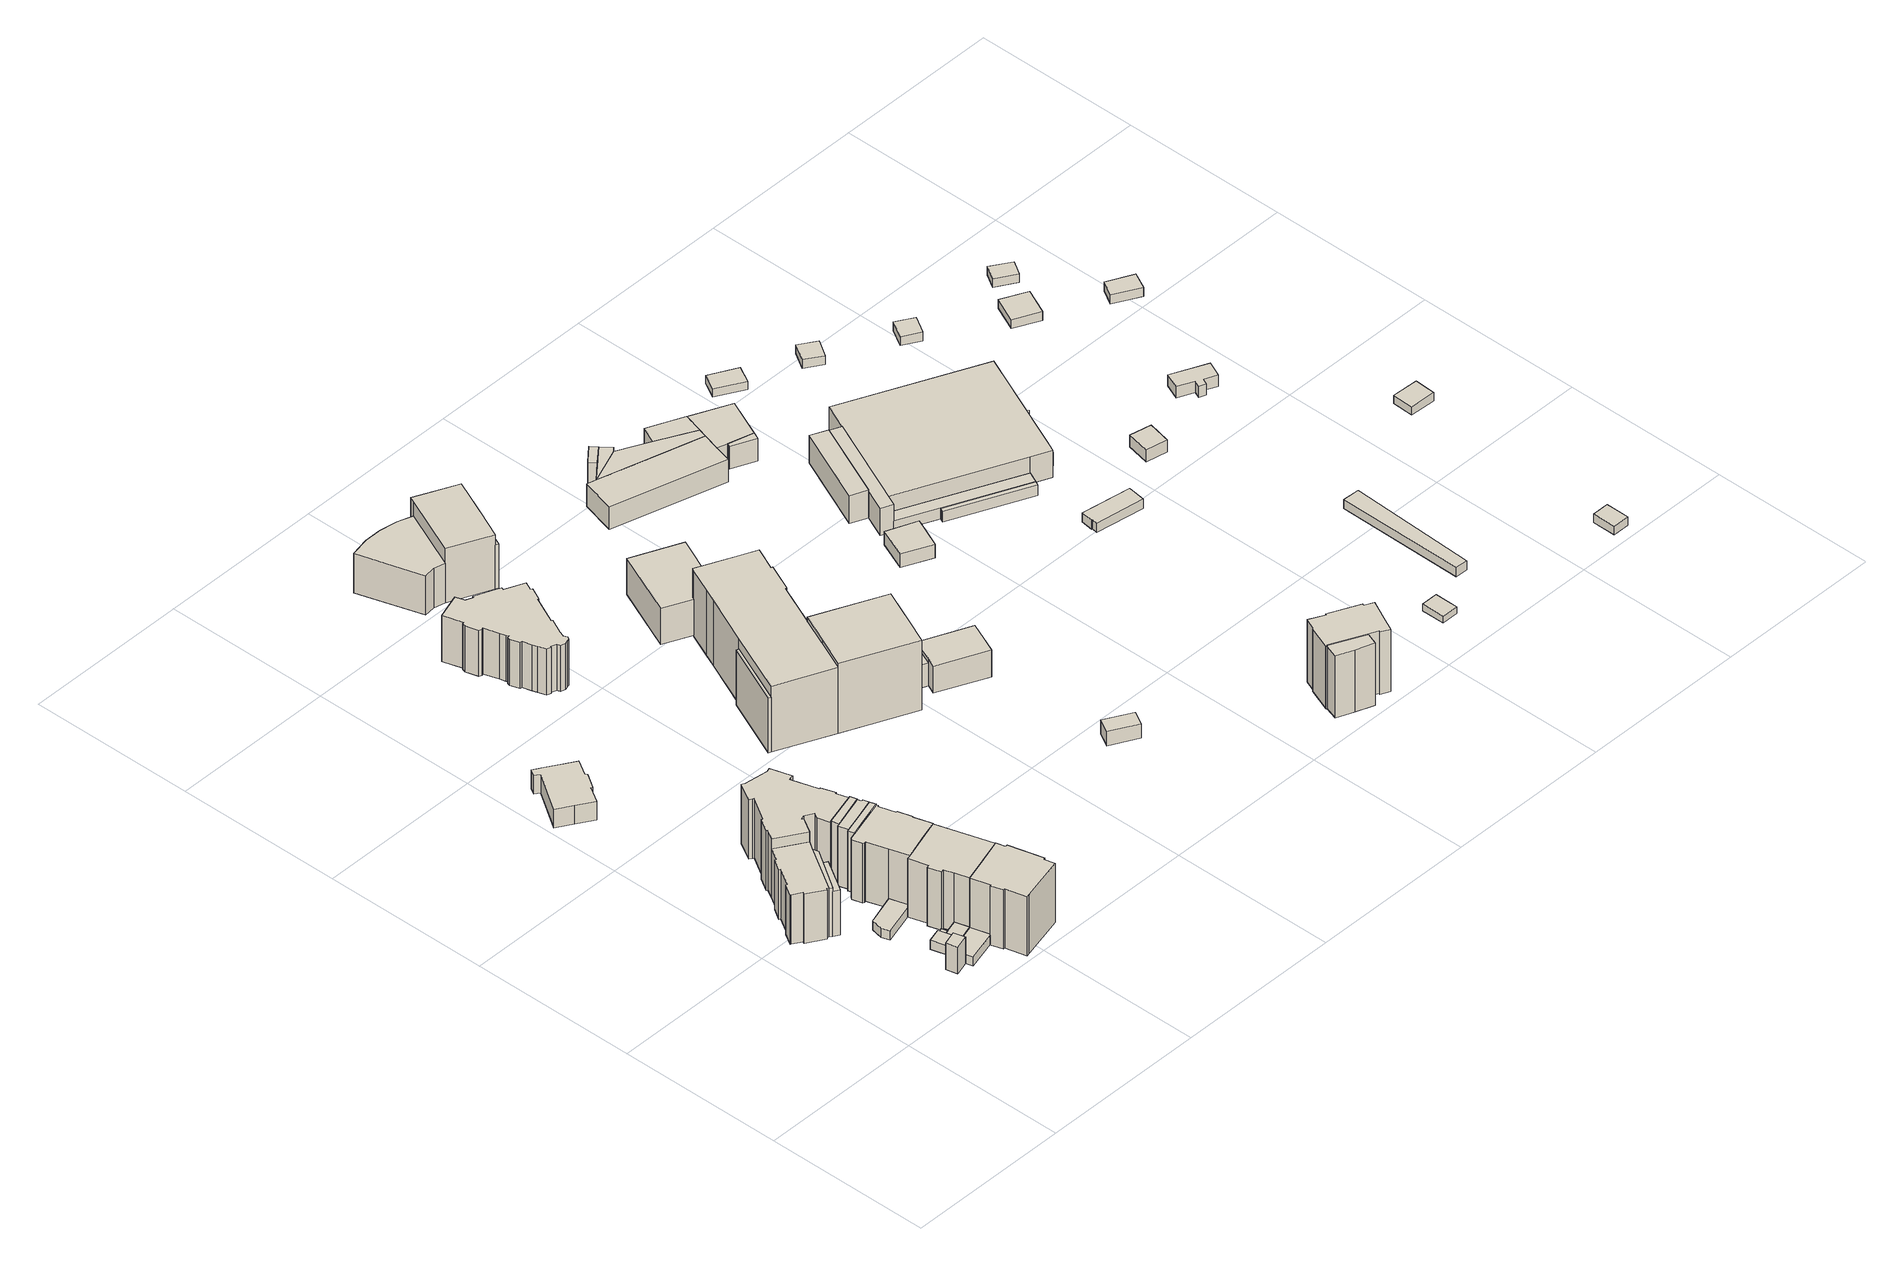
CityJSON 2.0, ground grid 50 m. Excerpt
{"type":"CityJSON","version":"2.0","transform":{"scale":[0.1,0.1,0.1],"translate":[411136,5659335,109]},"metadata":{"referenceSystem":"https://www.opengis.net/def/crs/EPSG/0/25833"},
"CityObjects":{
"building1":{"type":"Building","attributes":{"Gemeindeschluessel":14612000,"Geometrietyp2DReferenz":"3000","function":"31001_9998","roofType":"9999"},"children":["building1-1","building1-2","building1-3"]},
"building1-1":{"type":"BuildingPart","attributes":{"Dachtyp_tdc":"tdcHipAndGableRoof","Dachneigung":43.35,"QualitaetDacherkennung":42,"Geometrietyp2DReferenz":"3000","measuredHeight":18.67,"roofType":"5000"},"parents":["building1"],"geometry":[{"type":"Solid","lod":"1","boundaries":[[[[0,1,2,3,4,5,6,7,8,9,10,11,12,13,14,15,16]],[[17,18,19,20,21,22,23,24,25,26,27,28,29,30,31,32,33]],[[16,18,17,0]],[[15,19,18,16]],[[14,20,19,15]],[[13,21,20,14]],[[12,22,21,13]],[[11,23,22,12]],[[10,24,23,11]],[[9,25,24,10]],[[8,26,25,9]],[[7,27,26,8]],[[6,28,27,7]],[[5,29,28,6]],[[4,30,29,5]],[[3,31,30,4]],[[2,32,31,3]],[[1,33,32,2]],[[0,17,33,1]]]]}]},
"building1-2":{"type":"BuildingPart","attributes":{"Dachtyp_tdc":"tdcPolyFlatRoof","Dachneigung":47.5,"QualitaetDacherkennung":33,"Geometrietyp2DReferenz":"3000","measuredHeight":15.87,"roofType":"2100"},"parents":["building1"],"geometry":[{"type":"Solid","lod":"1","boundaries":[[[[34,35,36,37]],[[38,39,40,41]],[[37,39,38,34]],[[36,40,39,37]],[[35,41,40,36]],[[34,38,41,35]]]]}]},
"building1-3":{"type":"BuildingPart","attributes":{"Dachtyp_tdc":"tdcPolyFlatRoof","Dachneigung":43.51,"QualitaetDacherkennung":34,"Geometrietyp2DReferenz":"3000","measuredHeight":16.66,"roofType":"2100"},"parents":["building1"],"geometry":[{"type":"Solid","lod":"1","boundaries":[[[[42,43,44,45,46]],[[47,38,41,26,25]],[[46,38,47,42]],[[45,41,38,46]],[[44,26,41,45]],[[43,25,26,44]],[[42,47,25,43]]]]}]},
"building2":{"type":"Building","attributes":{"Dachtyp_tdc":"tdcFreeFormRoof","Gemeindeschluessel":14612000,"Dachneigung":67.35,"QualitaetDacherkennung":6,"Geometrietyp2DReferenz":"3000","measuredHeight":10.75,"function":"31001_9998","roofType":"5000"},"geometry":[{"type":"Solid","lod":"1","boundaries":[[[[48,49,50,51]],[[52,53,54,55]],[[51,53,52,48]],[[50,54,53,51]],[[49,55,54,50]],[[48,52,55,49]]]]}]},
"building3":{"type":"Building","attributes":{"Dachtyp_tdc":"tdcPolyFlatRoof","Gemeindeschluessel":14612000,"Dachneigung":0,"QualitaetDacherkennung":60,"Geometrietyp2DReferenz":"3000","measuredHeight":3,"function":"31001_9998","roofType":"1000"},"geometry":[{"type":"Solid","lod":"1","boundaries":[[[[56,57,58,59,60,61]],[[62,63,64,65,66,67]],[[61,63,62,56]],[[60,64,63,61]],[[59,65,64,60]],[[58,66,65,59]],[[57,67,66,58]],[[56,62,67,57]]]]}]},
"building4":{"type":"Building","attributes":{"Dachtyp_tdc":"tdcPolyFlatRoof","Gemeindeschluessel":14612000,"Dachneigung":0,"QualitaetDacherkennung":75,"Geometrietyp2DReferenz":"3000","measuredHeight":3,"function":"31001_9998","roofType":"1000"},"geometry":[{"type":"Solid","lod":"1","boundaries":[[[[68,69,70,71,57,56,72,73]],[[74,54,53,62,67,75,76,77]],[[73,54,74,68]],[[72,53,54,73]],[[56,62,53,72]],[[57,67,62,56]],[[71,75,67,57]],[[70,76,75,71]],[[69,77,76,70]],[[68,74,77,69]]]]}]},
"building5":{"type":"Building","attributes":{"Dachtyp_tdc":"tdcPolyFlatRoof","Gemeindeschluessel":14612000,"Dachneigung":6.53,"QualitaetDacherkennung":76,"Geometrietyp2DReferenz":"3000","measuredHeight":3,"function":"31001_9998","roofType":"2100"},"geometry":[{"type":"Solid","lod":"1","boundaries":[[[[58,78,79,59]],[[80,81,82,83]],[[59,81,80,58]],[[79,82,81,59]],[[78,83,82,79]],[[58,80,83,78]]]]}]},
"building6":{"type":"Building","attributes":{"Dachtyp_tdc":"tdcPolyFlatRoof","Gemeindeschluessel":14612000,"Dachneigung":0,"QualitaetDacherkennung":53,"Geometrietyp2DReferenz":"3000","measuredHeight":3,"function":"31001_9998","roofType":"1000"},"geometry":[{"type":"Solid","lod":"1","boundaries":[[[[84,85,86,87,88,89]],[[90,91,92,93,94,95]],[[89,91,90,84]],[[88,92,91,89]],[[87,93,92,88]],[[86,94,93,87]],[[85,95,94,86]],[[84,90,95,85]]]]}]},
"building7":{"type":"Building","attributes":{"Dachtyp_tdc":"tdcPolyFlatRoof","Gemeindeschluessel":14612000,"Dachneigung":0,"QualitaetDacherkennung":76,"Geometrietyp2DReferenz":"3000","measuredHeight":3,"function":"31001_9998","roofType":"1000"},"geometry":[{"type":"Solid","lod":"1","boundaries":[[[[96,97,98,99,100]],[[80,83,101,102,103]],[[100,83,80,96]],[[99,101,83,100]],[[98,102,101,99]],[[97,103,102,98]],[[96,80,103,97]]]]}]},
"building8":{"type":"Building","attributes":{"Gemeindeschluessel":14612000,"Geometrietyp2DReferenz":"3000","function":"31001_9998","roofType":"9999"},"children":["building8-1","building8-2"]},
"building8-1":{"type":"BuildingPart","attributes":{"Dachtyp_tdc":"tdcPolyFlatRoof","Dachneigung":0,"QualitaetDacherkennung":60,"Geometrietyp2DReferenz":"3000","measuredHeight":2.66,"roofType":"1000"},"parents":["building8"],"geometry":[{"type":"Solid","lod":"1","boundaries":[[[[104,105,106,107]],[[108,109,110,111]],[[107,109,108,104]],[[106,110,109,107]],[[105,111,110,106]],[[104,108,111,105]]]]}]},
"building8-2":{"type":"BuildingPart","attributes":{"Dachtyp_tdc":"tdcGableRoof","Dachneigung":34.4,"QualitaetDacherkennung":55,"Geometrietyp2DReferenz":"3000","measuredHeight":8.77,"roofType":"3100"},"parents":["building8"],"geometry":[{"type":"Solid","lod":"1","boundaries":[[[[112,113,114,115,116,117,118,119,120,121,122,123,124,125,126]],[[127,128,129,130,131,132,133,134,135,136,137,108,138,111,139]],[[126,128,127,112]],[[125,129,128,126]],[[124,130,129,125]],[[123,131,130,124]],[[122,132,131,123]],[[121,133,132,122]],[[120,134,133,121]],[[119,135,134,120]],[[118,136,135,119]],[[117,137,136,118]],[[116,108,137,117]],[[115,138,108,116]],[[114,111,138,115]],[[113,139,111,114]],[[112,127,139,113]]]]}]},
"building9":{"type":"Building","attributes":{"Dachtyp_tdc":"tdcFreeFormRoof","Gemeindeschluessel":14612000,"Dachneigung":10.57,"QualitaetDacherkennung":13,"Geometrietyp2DReferenz":"3000","measuredHeight":21.38,"function":"31001_9998","roofType":"5000"},"geometry":[{"type":"Solid","lod":"1","boundaries":[[[[140,141,142,143,144,145,146,147,148,149,150,151,152,153,154,155,156,157,158,159,160,161,162,163,164,165,166]],[[167,168,169,170,171,172,173,174,175,176,177,178,179,180,181,182,183,184,185,186,187,188,189,190,191,192,193]],[[166,168,167,140]],[[165,169,168,166]],[[164,170,169,165]],[[163,171,170,164]],[[162,172,171,163]],[[161,173,172,162]],[[160,174,173,161]],[[159,175,174,160]],[[158,176,175,159]],[[157,177,176,158]],[[156,178,177,157]],[[155,179,178,156]],[[154,180,179,155]],[[153,181,180,154]],[[152,182,181,153]],[[151,183,182,152]],[[150,184,183,151]],[[149,185,184,150]],[[148,186,185,149]],[[147,187,186,148]],[[146,188,187,147]],[[145,189,188,146]],[[144,190,189,145]],[[143,191,190,144]],[[142,192,191,143]],[[141,193,192,142]],[[140,167,193,141]]]]}]},
"building10":{"type":"Building","attributes":{"Dachtyp_tdc":"tdcFreeFormRoof","Gemeindeschluessel":14612000,"Dachneigung":26.97,"QualitaetDacherkennung":44,"Geometrietyp2DReferenz":"3000","measuredHeight":21.44,"function":"31001_9998","roofType":"5000"},"geometry":[{"type":"Solid","lod":"1","boundaries":[[[[194,195,196,197,198,199,200,201,202,203,204,205,206]],[[207,208,209,210,211,212,213,214,215,216,217,218,219]],[[206,208,207,194]],[[205,209,208,206]],[[204,210,209,205]],[[203,211,210,204]],[[202,212,211,203]],[[201,213,212,202]],[[200,214,213,201]],[[199,215,214,200]],[[198,216,215,199]],[[197,217,216,198]],[[196,218,217,197]],[[195,219,218,196]],[[194,207,219,195]]]]}]},
"building11":{"type":"Building","attributes":{"Dachtyp_tdc":"tdcGableRoof","Gemeindeschluessel":14612000,"Dachneigung":27.24,"QualitaetDacherkennung":72,"Geometrietyp2DReferenz":"3000","measuredHeight":21.42,"function":"31001_9998","roofType":"3100"},"geometry":[{"type":"Solid","lod":"1","boundaries":[[[[220,221,222,223,224,225,226,227,228,229,230,231]],[[232,233,234,235,95,94,236,237,238,239,75,240]],[[231,233,232,220]],[[230,234,233,231]],[[229,235,234,230]],[[228,95,235,229]],[[227,94,95,228]],[[226,236,94,227]],[[225,237,236,226]],[[224,238,237,225]],[[223,239,238,224]],[[222,75,239,223]],[[221,240,75,222]],[[220,232,240,221]]]]}]},
"building12":{"type":"Building","attributes":{"Gemeindeschluessel":14612000,"Geometrietyp2DReferenz":"3000","function":"31001_9998","roofType":"9999"},"children":["building12-1","building12-2","building12-3","building12-4"]},
"building12-1":{"type":"BuildingPart","attributes":{"Dachtyp_tdc":"tdcGableRoof","Dachneigung":32.11,"QualitaetDacherkennung":60,"Geometrietyp2DReferenz":"3000","measuredHeight":21.89,"roofType":"3100"},"parents":["building12"],"geometry":[{"type":"Solid","lod":"1","boundaries":[[[[241,242,243,244,245,246,247]],[[248,249,250,251,252,253,254]],[[247,249,248,241]],[[246,250,249,247]],[[245,251,250,246]],[[244,252,251,245]],[[243,253,252,244]],[[242,254,253,243]],[[241,248,254,242]]]]}]},
"building12-2":{"type":"BuildingPart","attributes":{"Dachtyp_tdc":"tdcGableRoof","Dachneigung":32.15,"QualitaetDacherkennung":52,"Geometrietyp2DReferenz":"3000","measuredHeight":21.89,"roofType":"3100"},"parents":["building12"],"geometry":[{"type":"Solid","lod":"1","boundaries":[[[[255,256,257,258,259,260,245,244,243]],[[261,253,252,251,262,263,264,265,266]],[[243,253,261,255]],[[244,252,253,243]],[[245,251,252,244]],[[260,262,251,245]],[[259,263,262,260]],[[258,264,263,259]],[[257,265,264,258]],[[256,266,265,257]],[[255,261,266,256]]]]}]},
"building12-3":{"type":"BuildingPart","attributes":{"Dachtyp_tdc":"tdcGableRoof","Dachneigung":31.65,"QualitaetDacherkennung":44,"Geometrietyp2DReferenz":"3000","measuredHeight":21.88,"roofType":"3100"},"parents":["building12"],"geometry":[{"type":"Solid","lod":"1","boundaries":[[[[267,268,269,270]],[[193,192,265,263]],[[270,192,193,267]],[[269,265,192,270]],[[268,263,265,269]],[[267,193,263,268]]]]}]},
"building12-4":{"type":"BuildingPart","attributes":{"Dachtyp_tdc":"tdcGableRoof","Dachneigung":31.91,"QualitaetDacherkennung":67,"Geometrietyp2DReferenz":"3000","measuredHeight":21.88,"roofType":"3100"},"parents":["building12"],"geometry":[{"type":"Solid","lod":"1","boundaries":[[[[271,272,273,274,275,276,277,278,279,280,281,282,283,284,285,286,287,288]],[[289,290,291,292,293,294,295,296,297,298,299,300,301,302,249,303,254,304]],[[288,290,289,271]],[[287,291,290,288]],[[286,292,291,287]],[[285,293,292,286]],[[284,294,293,285]],[[283,295,294,284]],[[282,296,295,283]],[[281,297,296,282]],[[280,298,297,281]],[[279,299,298,280]],[[278,300,299,279]],[[277,301,300,278]],[[276,302,301,277]],[[275,249,302,276]],[[274,303,249,275]],[[273,254,303,274]],[[272,304,254,273]],[[271,289,304,272]]]]}]},
"building13":{"type":"Building","attributes":{"Dachtyp_tdc":"tdcFreeFormRoof","Gemeindeschluessel":14612000,"Dachneigung":1.29,"QualitaetDacherkennung":44,"Geometrietyp2DReferenz":"3000","measuredHeight":18.16,"function":"31001_9998","roofType":"5000"},"geometry":[{"type":"Solid","lod":"1","boundaries":[[[[305,306,307,308,309,310,311,312,313,314,315,316,317,318,319,320,321,322,323,324,325,326,327,328,329,330,331,332,333,334,335,336,337,338,339,340,341,342,343,344,345]],[[346,347,348,349,350,351,352,353,354,355,356,357,358,359,360,361,362,363,364,365,366,367,368,369,370,371,372,373,374,375,376,377,378,379,380,381,382,383,384,385,386]],[[345,347,346,305]],[[344,348,347,345]],[[343,349,348,344]],[[342,350,349,343]],[[341,351,350,342]],[[340,352,351,341]],[[339,353,352,340]],[[338,354,353,339]],[[337,355,354,338]],[[336,356,355,337]],[[335,357,356,336]],[[334,358,357,335]],[[333,359,358,334]],[[332,360,359,333]],[[331,361,360,332]],[[330,362,361,331]],[[329,363,362,330]],[[328,364,363,329]],[[327,365,364,328]],[[326,366,365,327]],[[325,367,366,326]],[[324,368,367,325]],[[323,369,368,324]],[[322,370,369,323]],[[321,371,370,322]],[[320,372,371,321]],[[319,373,372,320]],[[318,374,373,319]],[[317,375,374,318]],[[316,376,375,317]],[[315,377,376,316]],[[314,378,377,315]],[[313,379,378,314]],[[312,380,379,313]],[[311,381,380,312]],[[310,382,381,311]],[[309,383,382,310]],[[308,384,383,309]],[[307,385,384,308]],[[306,386,385,307]],[[305,346,386,306]]]]}]},
"building14":{"type":"Building","attributes":{"Gemeindeschluessel":14612000,"Geometrietyp2DReferenz":"3000","function":"31001_9998","roofType":"9999"},"children":["building14-1","building14-2","building14-3","building14-4","building14-5"]},
"building14-1":{"type":"BuildingPart","attributes":{"Dachtyp_tdc":"tdcPolyFlatRoof","Dachneigung":4.57,"QualitaetDacherkennung":49,"Geometrietyp2DReferenz":"3000","measuredHeight":4.59,"roofType":"2100"},"parents":["building14"],"geometry":[{"type":"Solid","lod":"1","boundaries":[[[[387,388,389,390]],[[391,392,393,394]],[[390,392,391,387]],[[389,393,392,390]],[[388,394,393,389]],[[387,391,394,388]]]]}]},
"building14-2":{"type":"BuildingPart","attributes":{"Dachtyp_tdc":"tdcFreeFormRoof","Dachneigung":75.08,"QualitaetDacherkennung":10,"Geometrietyp2DReferenz":"3000","measuredHeight":14.79,"roofType":"5000"},"parents":["building14"],"geometry":[{"type":"Solid","lod":"1","boundaries":[[[[395,396,397,398]],[[399,400,401,402]],[[398,400,399,395]],[[397,401,400,398]],[[396,402,401,397]],[[395,399,402,396]]]]}]},
"building14-3":{"type":"BuildingPart","attributes":{"Dachtyp_tdc":"tdcFreeFormRoof","Dachneigung":13.52,"QualitaetDacherkennung":8,"Geometrietyp2DReferenz":"3000","measuredHeight":13.81,"roofType":"5000"},"parents":["building14"],"geometry":[{"type":"Solid","lod":"1","boundaries":[[[[403,404,405,406,407,408,409,410]],[[411,412,413,414,415,416,417,418]],[[410,412,411,403]],[[409,413,412,410]],[[408,414,413,409]],[[407,415,414,408]],[[406,416,415,407]],[[405,417,416,406]],[[404,418,417,405]],[[403,411,418,404]]]]}]},
"building14-4":{"type":"BuildingPart","attributes":{"Dachtyp_tdc":"tdcFreeFormRoof","Dachneigung":53.21,"QualitaetDacherkennung":8,"Geometrietyp2DReferenz":"3000","measuredHeight":14.84,"roofType":"5000"},"parents":["building14"],"geometry":[{"type":"Solid","lod":"1","boundaries":[[[[419,420,421,422]],[[423,424,425,426]],[[422,424,423,419]],[[421,425,424,422]],[[420,426,425,421]],[[419,423,426,420]]]]}]},
"building14-5":{"type":"BuildingPart","attributes":{"Dachtyp_tdc":"tdcGableRoof","Dachneigung":26.55,"QualitaetDacherkennung":39,"Geometrietyp2DReferenz":"3000","measuredHeight":19.61,"roofType":"3100"},"parents":["building14"],"geometry":[{"type":"Solid","lod":"1","boundaries":[[[[427,428,429,430,431,432,433,434]],[[418,392,391,399,402,423,426,411]],[[433,392,418,434]],[[432,391,392,433]],[[431,399,391,432]],[[430,402,399,431]],[[429,423,402,430]],[[428,426,423,429]],[[427,411,426,428]],[[434,418,411,427]]]]}]},
"building15":{"type":"Building","attributes":{"name":"Pestalozzi-Gymnasium Dresden","Gemeindeschluessel":14612000,"Geometrietyp2DReferenz":"3000","function":"31001_3021","roofType":"9999"},"children":["building15-1","building15-2","building15-3","building15-4","building15-5"]},
"building15-1":{"type":"BuildingPart","attributes":{"Dachtyp_tdc":"tdcHipAndGableRoof","Dachneigung":46.59,"QualitaetDacherkennung":69,"Geometrietyp2DReferenz":"3000","measuredHeight":28.2,"roofType":"5000"},"parents":["building15"],"geometry":[{"type":"Solid","lod":"1","boundaries":[[[[435,436,437,438,439,440,441]],[[442,443,444,445,446,447,448]],[[441,443,442,435]],[[440,444,443,441]],[[439,445,444,440]],[[438,446,445,439]],[[437,447,446,438]],[[436,448,447,437]],[[435,442,448,436]]]]}]},
"building15-2":{"type":"BuildingPart","attributes":{"Dachtyp_tdc":"tdcHipRoof","Dachneigung":38.95,"QualitaetDacherkennung":81,"Geometrietyp2DReferenz":"3000","measuredHeight":10.91,"roofType":"3200"},"parents":["building15"],"geometry":[{"type":"Solid","lod":"1","boundaries":[[[[449,450,451,452,453,454]],[[455,456,457,458,459,460]],[[454,456,455,449]],[[453,457,456,454]],[[452,458,457,453]],[[451,459,458,452]],[[450,460,459,451]],[[449,455,460,450]]]]}]},
"building15-3":{"type":"BuildingPart","attributes":{"Dachtyp_tdc":"tdcGableRoof","Dachneigung":38.6,"QualitaetDacherkennung":70,"Geometrietyp2DReferenz":"3000","measuredHeight":8.26,"roofType":"3100"},"parents":["building15"],"geometry":[{"type":"Solid","lod":"1","boundaries":[[[[461,462,463,464]],[[459,458,445,444]],[[464,459,444,461]],[[463,458,459,464]],[[462,445,458,463]],[[461,444,445,462]]]]}]},
"building15-4":{"type":"BuildingPart","attributes":{"Dachtyp_tdc":"tdcPolyFlatRoof","Dachneigung":0,"QualitaetDacherkennung":35,"Geometrietyp2DReferenz":"3000","measuredHeight":18.03,"roofType":"1000"},"parents":["building15"],"geometry":[{"type":"Solid","lod":"1","boundaries":[[[[465,466,467,468]],[[469,470,471,472]],[[468,470,469,465]],[[467,471,470,468]],[[466,472,471,467]],[[465,469,472,466]]]]}]},
"building15-5":{"type":"BuildingPart","attributes":{"Dachtyp_tdc":"tdcHipRoof","Dachneigung":41.33,"QualitaetDacherkennung":64,"Geometrietyp2DReferenz":"3000","measuredHeight":25.89,"roofType":"3200"},"parents":["building15"],"geometry":[{"type":"Solid","lod":"1","boundaries":[[[[473,474,475,476,477,478,479,480,481,482,483,484,485,486]],[[487,488,442,447,469,472,489,490,491,492,493,494,495,496]],[[486,488,487,473]],[[485,442,488,486]],[[484,447,442,485]],[[483,469,447,484]],[[482,472,469,483]],[[481,489,472,482]],[[480,490,489,481]],[[479,491,490,480]],[[478,492,491,479]],[[477,493,492,478]],[[476,494,493,477]],[[475,495,494,476]],[[474,496,495,475]],[[473,487,496,474]]]]}]},
"building16":{"type":"Building","attributes":{"name":"Pestalozzi-Gymnasium Dresden","Dachtyp_tdc":"tdcPolyFlatRoof","Gemeindeschluessel":14612000,"Dachneigung":0,"QualitaetDacherkennung":74,"Geometrietyp2DReferenz":"3000","measuredHeight":11.78,"function":"31001_3021","roofType":"1000"},"geometry":[{"type":"Solid","lod":"1","boundaries":[[[[497,498,499,500,501,502,503,504]],[[505,506,507,508,509,510,511,512]],[[504,506,505,497]],[[503,507,506,504]],[[502,508,507,503]],[[501,509,508,502]],[[500,510,509,501]],[[499,511,510,500]],[[498,512,511,499]],[[497,505,512,498]]]]}]},
"building17":{"type":"Building","attributes":{"Dachtyp_tdc":"tdcGableRoof","Gemeindeschluessel":14612000,"Dachneigung":20.87,"QualitaetDacherkennung":35,"Geometrietyp2DReferenz":"3000","measuredHeight":5.17,"function":"31001_9998","roofType":"3100"},"geometry":[{"type":"Solid","lod":"1","boundaries":[[[[513,514,515,516]],[[517,518,519,520]],[[516,518,517,513]],[[515,519,518,516]],[[514,520,519,515]],[[513,517,520,514]]]]}]},
"building18":{"type":"Building","attributes":{"name":"Pestalozzi-Gymnasium Dresden","Gemeindeschluessel":14612000,"Geometrietyp2DReferenz":"3000","function":"31001_3021","roofType":"9999"},"children":["building18-1","building18-2","building18-3"]},
"building18-1":{"type":"BuildingPart","attributes":{"Dachtyp_tdc":"tdcPolyFlatRoof","Dachneigung":0,"QualitaetDacherkennung":66,"Geometrietyp2DReferenz":"3000","measuredHeight":3.68,"roofType":"1000"},"parents":["building18"],"geometry":[{"type":"Solid","lod":"1","boundaries":[[[[521,522,523,524,525]],[[526,527,528,529,530]],[[525,527,526,521]],[[524,528,527,525]],[[523,529,528,524]],[[522,530,529,523]],[[521,526,530,522]]]]}]},
"building18-2":{"type":"BuildingPart","attributes":{"Dachtyp_tdc":"tdcPolyFlatRoof","Dachneigung":0,"QualitaetDacherkennung":85,"Geometrietyp2DReferenz":"3000","measuredHeight":3.59,"roofType":"1000"},"parents":["building18"],"geometry":[{"type":"Solid","lod":"1","boundaries":[[[[531,532,533,534,535]],[[536,526,530,537,538]],[[535,526,536,531]],[[534,530,526,535]],[[533,537,530,534]],[[532,538,537,533]],[[531,536,538,532]]]]}]},
"building18-3":{"type":"BuildingPart","attributes":{"Dachtyp_tdc":"tdcGableRoof","Dachneigung":52.36,"QualitaetDacherkennung":3,"Geometrietyp2DReferenz":"3000","measuredHeight":11.34,"roofType":"3100"},"parents":["building18"],"geometry":[{"type":"Solid","lod":"1","boundaries":[[[[539,540,541,542,543]],[[544,545,546,529,528]],[[543,545,544,539]],[[542,546,545,543]],[[541,529,546,542]],[[540,528,529,541]],[[539,544,528,540]]]]}]},
"building19":{"type":"Building","attributes":{"Gemeindeschluessel":14612000,"Geometrietyp2DReferenz":"3000","function":"31001_9998","roofType":"9999"},"children":["building19-1","building19-2"]},
"building19-1":{"type":"BuildingPart","attributes":{"Dachtyp_tdc":"tdcHipAndGableRoof","Dachneigung":48.24,"QualitaetDacherkennung":53,"Geometrietyp2DReferenz":"3000","measuredHeight":23.87,"roofType":"5000"},"parents":["building19"],"geometry":[{"type":"Solid","lod":"1","boundaries":[[[[547,548,549,550,551,552,553,554,555,556,557,558,559,560,561,562,563]],[[564,565,566,567,568,569,570,571,572,573,574,575,576,577,578,579,580]],[[563,565,564,547]],[[562,566,565,563]],[[561,567,566,562]],[[560,568,567,561]],[[559,569,568,560]],[[558,570,569,559]],[[557,571,570,558]],[[556,572,571,557]],[[555,573,572,556]],[[554,574,573,555]],[[553,575,574,554]],[[552,576,575,553]],[[551,577,576,552]],[[550,578,577,551]],[[549,579,578,550]],[[548,580,579,549]],[[547,564,580,548]]]]}]},
"building19-2":{"type":"BuildingPart","attributes":{"Dachtyp_tdc":"tdcGableRoof","Dachneigung":49.05,"QualitaetDacherkennung":69,"Geometrietyp2DReferenz":"3000","measuredHeight":23.95,"roofType":"3100"},"parents":["building19"],"geometry":[{"type":"Solid","lod":"1","boundaries":[[[[581,582,583,584,585,586,587,588,589,590,591]],[[592,593,594,595,596,575,573,572,597,571,598]],[[591,593,592,581]],[[590,594,593,591]],[[589,595,594,590]],[[588,596,595,589]],[[587,575,596,588]],[[586,573,575,587]],[[585,572,573,586]],[[584,597,572,585]],[[583,571,597,584]],[[582,598,571,583]],[[581,592,598,582]]]]}]},
"building20":{"type":"Building","attributes":{"Gemeindeschluessel":14612000,"Geometrietyp2DReferenz":"3000","function":"31001_9998","roofType":"9999"},"children":["building20-1","building20-2","building20-3","building20-4","building20-5","building20-6","building20-7"]},
"building20-1":{"type":"BuildingPart","attributes":{"Dachtyp_tdc":"tdcPolyFlatRoof","Dachneigung":0,"QualitaetDacherkennung":82,"Geometrietyp2DReferenz":"3000","measuredHeight":7.32,"roofType":"1000"},"parents":["building20"],"geometry":[{"type":"Solid","lod":"1","boundaries":[[[[599,600,601,602,603]],[[604,605,606,607,608]],[[603,605,604,599]],[[602,606,605,603]],[[601,607,606,602]],[[600,608,607,601]],[[599,604,608,600]]]]}]},
"building20-2":{"type":"BuildingPart","attributes":{"Dachtyp_tdc":"tdcPolyFlatRoof","Dachneigung":0,"QualitaetDacherkennung":83,"Geometrietyp2DReferenz":"3000","measuredHeight":7.37,"roofType":"1000"},"parents":["building20"],"geometry":[{"type":"Solid","lod":"1","boundaries":[[[[609,610,611,612,613]],[[614,615,616,617,618]],[[613,615,614,609]],[[612,616,615,613]],[[611,617,616,612]],[[610,618,617,611]],[[609,614,618,610]]]]}]},
"building20-3":{"type":"BuildingPart","attributes":{"Dachtyp_tdc":"tdcPolyFlatRoof","Dachneigung":2.88,"QualitaetDacherkennung":47,"Geometrietyp2DReferenz":"3000","measuredHeight":7.45,"roofType":"2100"},"parents":["building20"],"geometry":[{"type":"Solid","lod":"1","boundaries":[[[[619,620,621,622]],[[623,617,616,624]],[[622,617,623,619]],[[621,616,617,622]],[[620,624,616,621]],[[619,623,624,620]]]]}]},
"building20-4":{"type":"BuildingPart","attributes":{"Dachtyp_tdc":"tdcGableRoof","Dachneigung":10.16,"QualitaetDacherkennung":30,"Geometrietyp2DReferenz":"3000","measuredHeight":8.01,"roofType":"3100"},"parents":["building20"],"geometry":[{"type":"Solid","lod":"1","boundaries":[[[[625,626,627,628,629,630]],[[631,632,608,607,618,633]],[[630,632,631,625]],[[629,608,632,630]],[[628,607,608,629]],[[627,618,607,628]],[[626,633,618,627]],[[625,631,633,626]]]]}]},
"building20-5":{"type":"BuildingPart","attributes":{"Dachtyp_tdc":"tdcPolyFlatRoof","Dachneigung":0,"QualitaetDacherkennung":62,"Geometrietyp2DReferenz":"3000","measuredHeight":7.35,"roofType":"1000"},"parents":["building20"],"geometry":[{"type":"Solid","lod":"1","boundaries":[[[[599,634,635,636,600]],[[604,608,637,638,639]],[[600,608,604,599]],[[636,637,608,600]],[[635,638,637,636]],[[634,639,638,635]],[[599,604,639,634]]]]}]},
"building20-6":{"type":"BuildingPart","attributes":{"Dachtyp_tdc":"tdcPolyFlatRoof","Dachneigung":0,"QualitaetDacherkennung":77,"Geometrietyp2DReferenz":"3000","measuredHeight":7.39,"roofType":"1000"},"parents":["building20"],"geometry":[{"type":"Solid","lod":"1","boundaries":[[[[640,641,642,643]],[[605,644,614,606]],[[643,644,605,640]],[[642,614,644,643]],[[641,606,614,642]],[[640,605,606,641]]]]}]},
"building20-7":{"type":"BuildingPart","attributes":{"Dachtyp_tdc":"tdcPolyFlatRoof","Dachneigung":6.54,"QualitaetDacherkennung":74,"Geometrietyp2DReferenz":"3000","measuredHeight":7.62,"roofType":"2100"},"parents":["building20"],"geometry":[{"type":"Solid","lod":"1","boundaries":[[[[645,646,647,648]],[[649,638,637,650]],[[648,638,649,645]],[[647,637,638,648]],[[646,650,637,647]],[[645,649,650,646]]]]}]},
"building21":{"type":"Building","attributes":{"Dachtyp_tdc":"tdcGableRoof","Gemeindeschluessel":14612000,"Dachneigung":66.15,"QualitaetDacherkennung":6,"Geometrietyp2DReferenz":"3000","measuredHeight":8.43,"function":"31001_9998","roofType":"3100"},"geometry":[{"type":"Solid","lod":"1","boundaries":[[[[651,652,653,654,655]],[[656,657,658,659,660]],[[655,657,656,651]],[[654,658,657,655]],[[653,659,658,654]],[[652,660,659,653]],[[651,656,660,652]]]]}]},
"building22":{"type":"Building","attributes":{"name":"Sportkomplex Motor Mickten","Gemeindeschluessel":14612000,"Geometrietyp2DReferenz":"3000","function":"31001_3211","roofType":"9999"},"children":["building22-1","building22-2","building22-3","building22-4","building22-5","building22-6"]},
"building22-1":{"type":"BuildingPart","attributes":{"Dachtyp_tdc":"tdcHipRoof","Dachneigung":20.72,"QualitaetDacherkennung":60,"Geometrietyp2DReferenz":"3000","measuredHeight":9.84,"roofType":"3200"},"parents":["building22"],"geometry":[{"type":"Solid","lod":"1","boundaries":[[[[661,662,663,664]],[[665,666,667,668]],[[664,666,665,661]],[[663,667,666,664]],[[662,668,667,663]],[[661,665,668,662]]]]}]},
"building22-2":{"type":"BuildingPart","attributes":{"Dachtyp_tdc":"tdcPolyFlatRoof","Dachneigung":0,"QualitaetDacherkennung":76,"Geometrietyp2DReferenz":"3000","measuredHeight":3.49,"roofType":"1000"},"parents":["building22"],"geometry":[{"type":"Solid","lod":"1","boundaries":[[[[669,670,671,672,673]],[[674,675,676,677,678]],[[673,675,674,669]],[[672,676,675,673]],[[671,677,676,672]],[[670,678,677,671]],[[669,674,678,670]]]]}]},
"building22-3":{"type":"BuildingPart","attributes":{"Dachtyp_tdc":"tdcGableRoof","Dachneigung":12.04,"QualitaetDacherkennung":56,"Geometrietyp2DReferenz":"3000","measuredHeight":11.25,"roofType":"3100"},"parents":["building22"],"geometry":[{"type":"Solid","lod":"1","boundaries":[[[[679,680,681,682]],[[667,683,677,684]],[[682,683,667,679]],[[681,677,683,682]],[[680,684,677,681]],[[679,667,684,680]]]]}]},
"building22-4":{"type":"BuildingPart","attributes":{"Dachtyp_tdc":"tdcHipAndGableRoof","Dachneigung":13.46,"QualitaetDacherkennung":39,"Geometrietyp2DReferenz":"3000","measuredHeight":11.31,"roofType":"5000"},"parents":["building22"],"geometry":[{"type":"Solid","lod":"1","boundaries":[[[[685,686,687,688,689,690,691,692]],[[693,694,695,696,674,678,683,697]],[[692,694,693,685]],[[691,695,694,692]],[[690,696,695,691]],[[689,674,696,690]],[[688,678,674,689]],[[687,683,678,688]],[[686,697,683,687]],[[685,693,697,686]]]]}]},
"building22-5":{"type":"BuildingPart","attributes":{"Dachtyp_tdc":"tdcPolyFlatRoof","Dachneigung":25.45,"QualitaetDacherkennung":61,"Geometrietyp2DReferenz":"3000","measuredHeight":3.86,"roofType":"2100"},"parents":["building22"],"geometry":[{"type":"Solid","lod":"1","boundaries":[[[[673,672,698,699]],[[675,700,701,676]],[[699,700,675,673]],[[698,701,700,699]],[[672,676,701,698]],[[673,675,676,672]]]]}]},
"building22-6":{"type":"BuildingPart","attributes":{"Dachtyp_tdc":"tdcPolyFlatRoof","Dachneigung":16.22,"QualitaetDacherkennung":71,"Geometrietyp2DReferenz":"3000","measuredHeight":4.77,"roofType":"2100"},"parents":["building22"],"geometry":[{"type":"Solid","lod":"1","boundaries":[[[[702,703,704,705,706,707,708,709,710]],[[695,694,711,712,713,714,715,716,717]],[[710,694,695,702]],[[709,711,694,710]],[[708,712,711,709]],[[707,713,712,708]],[[706,714,713,707]],[[705,715,714,706]],[[704,716,715,705]],[[703,717,716,704]],[[702,695,717,703]]]]}]},
"building23":{"type":"Building","attributes":{"Gemeindeschluessel":14612000,"Dachorientierung":0,"MittlereTraufHoehe":112.73,"ObjektHoehe":3,"BodenHoehe":109.73,"Geometrietyp2DReferenz":"3000","BezugspunktDach":"2000","AbsoluteHoehe":112.73,"Dachflaeche":82.22,"measuredHeight":3,"function":"31001_9998","storeysAboveGround":1},"geometry":[{"type":"Solid","lod":"1","boundaries":[[[[718,719,720,721,722,723]],[[724,725,726,727,728,729]],[[723,725,724,718]],[[722,726,725,723]],[[721,727,726,722]],[[720,728,727,721]],[[719,729,728,720]],[[718,724,729,719]]]]}]},
"building24":{"type":"Building","attributes":{"Dachtyp_tdc":"tdcPolyFlatRoof","Gemeindeschluessel":14612000,"Dachneigung":3.4,"QualitaetDacherkennung":80,"Geometrietyp2DReferenz":"3000","measuredHeight":2.82,"function":"31001_9998","roofType":"2100"},"geometry":[{"type":"Solid","lod":"1","boundaries":[[[[730,731,732,733]],[[734,735,736,737]],[[733,735,734,730]],[[732,736,735,733]],[[731,737,736,732]],[[730,734,737,731]]]]}]},
"building25":{"type":"Building","attributes":{"Dachtyp_tdc":"tdcGableRoof","Gemeindeschluessel":14612000,"Dachneigung":10.11,"QualitaetDacherkennung":93,"Geometrietyp2DReferenz":"3000","measuredHeight":2.85,"function":"31001_9998","roofType":"3100"},"geometry":[{"type":"Solid","lod":"1","boundaries":[[[[738,739,740,741]],[[742,743,744,745]],[[741,743,742,738]],[[740,744,743,741]],[[739,745,744,740]],[[738,742,745,739]]]]}]},
"building26":{"type":"Building","attributes":{"Dachtyp_tdc":"tdcPolyFlatRoof","Gemeindeschluessel":14612000,"Dachneigung":13.94,"QualitaetDacherkennung":80,"Geometrietyp2DReferenz":"3000","measuredHeight":3.61,"function":"31001_9998","roofType":"2100"},"geometry":[{"type":"Solid","lod":"1","boundaries":[[[[746,747,748,749]],[[750,751,752,753]],[[749,751,750,746]],[[748,752,751,749]],[[747,753,752,748]],[[746,750,753,747]]]]}]},
"building27":{"type":"Building","attributes":{"Dachtyp_tdc":"tdcPolyFlatRoof","Gemeindeschluessel":14612000,"Dachneigung":5.96,"QualitaetDacherkennung":60,"Geometrietyp2DReferenz":"3000","measuredHeight":3.17,"function":"31001_9998","roofType":"2100"},"geometry":[{"type":"Solid","lod":"1","boundaries":[[[[754,755,756,757]],[[758,759,760,761]],[[757,759,758,754]],[[756,760,759,757]],[[755,761,760,756]],[[754,758,761,755]]]]}]},
"building28":{"type":"Building","attributes":{"Dachtyp_tdc":"tdcPolyFlatRoof","Gemeindeschluessel":14612000,"Dachneigung":3.34,"QualitaetDacherkennung":86,"Geometrietyp2DReferenz":"3000","measuredHeight":4.11,"function":"31001_9998","roofType":"2100"},"geometry":[{"type":"Solid","lod":"1","boundaries":[[[[762,763,764,765]],[[766,767,768,769]],[[765,767,766,762]],[[764,768,767,765]],[[763,769,768,764]],[[762,766,769,763]]]]}]},
"building29":{"type":"Building","attributes":{"Dachtyp_tdc":"tdcPolyFlatRoof","Gemeindeschluessel":14612000,"Dachneigung":3.48,"QualitaetDacherkennung":82,"Geometrietyp2DReferenz":"3000","measuredHeight":3.04,"function":"31001_9998","roofType":"2100"},"geometry":[{"type":"Solid","lod":"1","boundaries":[[[[770,771,772,773]],[[774,775,776,777]],[[773,775,774,770]],[[772,776,775,773]],[[771,777,776,772]],[[770,774,777,771]]]]}]},
"building30":{"type":"Building","attributes":{"Dachtyp_tdc":"tdcPolyFlatRoof","Gemeindeschluessel":14612000,"Dachneigung":3.82,"QualitaetDacherkennung":91,"Geometrietyp2DReferenz":"3000","measuredHeight":3.01,"function":"31001_9998","roofType":"2100"},"geometry":[{"type":"Solid","lod":"1","boundaries":[[[[778,779,780,781]],[[782,783,784,785]],[[781,783,782,778]],[[780,784,783,781]],[[779,785,784,780]],[[778,782,785,779]]]]}]},
"building31":{"type":"Building","attributes":{"Dachtyp_tdc":"tdcHipAndGableRoof","Gemeindeschluessel":14612000,"Dachneigung":18.08,"QualitaetDacherkennung":83,"Geometrietyp2DReferenz":"3000","measuredHeight":4.4,"function":"31001_9998","roofType":"5000"},"geometry":[{"type":"Solid","lod":"1","boundaries":[[[[786,787,788,789,790,791,792,793,794]],[[795,796,797,798,799,800,801,802,803]],[[794,796,795,786]],[[793,797,796,794]],[[792,798,797,793]],[[791,799,798,792]],[[790,800,799,791]],[[789,801,800,790]],[[788,802,801,789]],[[787,803,802,788]],[[786,795,803,787]]]]}]},
"building32":{"type":"Building","attributes":{"Dachtyp_tdc":"tdcPolyFlatRoof","Gemeindeschluessel":14612000,"Dachneigung":3.76,"QualitaetDacherkennung":74,"Geometrietyp2DReferenz":"3000","measuredHeight":3.19,"function":"31001_9998","roofType":"2100"},"geometry":[{"type":"Solid","lod":"1","boundaries":[[[[804,805,806,807]],[[808,809,810,811]],[[807,809,808,804]],[[806,810,809,807]],[[805,811,810,806]],[[804,808,811,805]]]]}]},
"building33":{"type":"Building","attributes":{"Dachtyp_tdc":"tdcGableRoof","Gemeindeschluessel":14612000,"Dachneigung":14.06,"QualitaetDacherkennung":81,"Geometrietyp2DReferenz":"3000","measuredHeight":3.1,"function":"31001_9998","roofType":"3100"},"geometry":[{"type":"Solid","lod":"1","boundaries":[[[[812,813,814,815]],[[816,817,818,819]],[[815,817,816,812]],[[814,818,817,815]],[[813,819,818,814]],[[812,816,819,813]]]]}]},
"building34":{"type":"Building","attributes":{"Dachtyp_tdc":"tdcPolyFlatRoof","Gemeindeschluessel":14612000,"Dachneigung":5.31,"QualitaetDacherkennung":89,"Geometrietyp2DReferenz":"3000","measuredHeight":3.03,"function":"31001_9998","roofType":"2100"},"geometry":[{"type":"Solid","lod":"1","boundaries":[[[[820,821,822,823]],[[824,825,826,827]],[[823,825,824,820]],[[822,826,825,823]],[[821,827,826,822]],[[820,824,827,821]]]]}]},
"building35":{"type":"Building","attributes":{"Dachtyp_tdc":"tdcPolyFlatRoof","Gemeindeschluessel":14612000,"Dachneigung":3.24,"QualitaetDacherkennung":69,"Geometrietyp2DReferenz":"3000","measuredHeight":3.03,"function":"31001_9998","roofType":"2100"},"geometry":[{"type":"Solid","lod":"1","boundaries":[[[[828,829,830,831]],[[832,833,834,835]],[[831,833,832,828]],[[830,834,833,831]],[[829,835,834,830]],[[828,832,835,829]]]]}]}
},
"vertices":[
[96,501,188],[93,503,188],[71,468,188],[74,467,188],[101,451,188],[98,445,188],[149,414,188],[152,419,188],[158,416,188],[242,551,188],[256,572,188],[213,598,188],[172,624,188],[149,587,188],[145,589,188],[124,555,188],[128,552,188],[96,501,26],[128,552,26],[124,555,26],[145,589,26],[149,587,26],[172,624,26],[213,598,26],[256,572,26],[242,551,26],[158,416,26],[152,419,26],[149,414,26],[98,445,26],[101,451,26],[74,467,26],[71,468,26],[93,503,26],
[229,505,174],[166,410,174],[183,400,174],[243,497,174],[229,505,26],[243,497,26],[183,400,26],[166,410,26],
[246,532,186],[242,551,186],[158,416,186],[166,410,186],[229,505,186],[246,532,26],
[263,116,113],[271,82,113],[314,95,113],[305,129,113],[263,116,26],[305,129,26],[314,95,26],[271,82,26],
[313,131,56],[354,144,56],[342,186,56],[337,204,56],[335,209,56],[295,197,56],[313,131,26],[295,197,26],[335,209,26],[337,204,26],[342,186,26],[354,144,26],
[320,74,56],[409,99,56],[414,100,56],[398,157,56],[305,129,56],[314,95,56],[320,74,26],[398,157,26],[414,100,26],[409,99,26],
[351,189,56],[346,207,56],[342,186,27],[337,204,27],[346,207,27],[351,189,27],
[253,295,56],[348,323,56],[360,326,56],[343,382,56],[252,354,56],[245,319,56],[253,295,26],[245,319,26],[252,354,26],[343,382,26],[360,326,26],[348,323,26],
[342,186,57],[354,144,57],[398,157,57],[386,199,57],[351,189,57],[386,199,27],[398,157,27],[354,144,27],
[105,1346,46],[148,1319,46],[161,1341,46],[118,1367,46],[105,1346,20],[118,1367,20],[161,1341,20],[148,1319,20],
[161,1248,81],[189,1294,81],[148,1319,81],[142,1323,81],[105,1346,81],[99,1349,81],[83,1359,81],[71,1339,81],[86,1330,81],[9,1214,81],[55,1186,81],[104,1156,81],[132,1201,81],[137,1199,81],[165,1243,81],[161,1248,20],[165,1243,20],[137,1199,20],[132,1201,20],[104,1156,20],[55,1186,20],[9,1214,20],[86,1330,20],[71,1339,20],[83,1359,20],[99,1349,20],[142,1323,20],[189,1294,20],
[309,594,220],[320,558,220],[422,587,220],[410,626,220],[414,627,220],[400,667,220],[397,666,220],[372,746,220],[376,747,220],[388,750,220],[369,813,220],[358,809,220],[286,818,220],[277,823,220],[245,769,220],[254,763,220],[258,761,220],[214,691,220],[210,694,220],[186,655,220],[190,653,220],[172,624,220],[256,572,220],[284,618,220],[280,620,220],[293,625,220],[318,611,220],[309,594,25],[318,611,25],[293,625,25],[280,620,25],[284,618,25],[256,572,25],[172,624,25],[190,653,25],[186,655,25],[210,694,25],[214,691,25],[258,761,25],[254,763,25],[245,769,25],[277,823,25],[286,818,25],[358,809,25],[369,813,25],[388,750,25],[376,747,25],[372,746,25],[397,666,25],[400,667,25],[414,627,25],[410,626,25],[422,587,25],[320,558,25],
[576,69,219],[581,71,219],[554,174,219],[548,173,219],[541,201,219],[398,157,219],[414,100,219],[409,99,219],[420,63,219],[425,64,219],[440,1,219],[451,4,219],[584,38,219],[576,69,25],[584,38,25],[451,4,25],[440,1,25],[425,64,25],[420,63,25],[409,99,25],[414,100,25],[398,157,25],[541,201,25],[548,173,25],[554,174,25],[581,71,25],
[377,228,218],[386,199,218],[398,157,218],[471,179,218],[541,201,218],[490,367,218],[420,345,218],[360,326,218],[348,323,218],[365,267,218],[357,264,218],[368,225,218],[377,228,26],[368,225,26],[357,264,26],[365,267,26],[420,345,26],[490,367,26],[541,201,26],[471,179,26],[386,199,26],
[379,500,222],[447,520,222],[441,538,222],[374,518,222],[329,505,222],[323,503,222],[329,485,222],[379,500,25],[329,485,25],[323,503,25],[329,505,25],[374,518,25],[441,538,25],[447,520,25],
[436,557,222],[431,556,222],[428,567,222],[365,548,222],[326,536,222],[320,535,222],[436,557,25],[320,535,25],[326,536,25],[365,548,25],[428,567,25],[431,556,25],
[320,558,224],[326,536,224],[428,567,224],[422,587,224],
[445,513,220],[448,515,220],[447,520,220],[378,499,220],[329,485,220],[310,479,220],[305,473,220],[313,444,220],[318,441,220],[323,443,220],[343,382,220],[360,326,220],[426,347,220],[490,367,220],[473,421,220],[475,423,220],[463,464,220],[460,463,220],[445,513,25],[460,463,25],[463,464,25],[475,423,25],[473,421,25],[490,367,25],[426,347,25],[360,326,25],[343,382,25],[323,443,25],[318,441,25],[313,444,25],[305,473,25],[310,479,25],[378,499,25],[448,515,25],
[340,1668,171],[349,1640,171],[355,1640,171],[363,1613,171],[368,1598,171],[375,1575,171],[388,1571,171],[389,1574,171],[406,1568,171],[409,1558,171],[424,1554,171],[435,1558,171],[440,1559,171],[446,1568,171],[441,1578,171],[447,1596,171],[467,1638,171],[463,1640,171],[501,1721,171],[505,1720,171],[523,1758,171],[518,1761,171],[529,1786,171],[471,1811,171],[474,1818,171],[452,1828,171],[401,1849,171],[399,1844,171],[377,1853,171],[368,1880,171],[293,1856,171],[311,1798,171],[306,1796,171],[303,1786,171],[314,1749,171],[322,1745,171],[327,1747,171],[341,1703,171],[346,1685,171],[349,1678,171],[343,1677,171],[340,1668,20],[343,1677,20],[349,1678,20],[346,1685,20],[341,1703,20],[327,1747,20],[322,1745,20],[314,1749,20],[303,1786,20],[306,1796,20],[311,1798,20],[293,1856,20],[368,1880,20],[377,1853,20],[399,1844,20],[401,1849,20],[452,1828,20],[474,1818,20],[471,1811,20],[529,1786,20],[518,1761,20],[523,1758,20],[505,1720,20],[501,1721,20],[463,1640,20],[467,1638,20],[447,1596,20],[441,1578,20],[446,1568,20],[440,1559,20],[435,1558,20],[424,1554,20],[409,1558,20],[406,1568,20],[389,1574,20],[388,1571,20],[375,1575,20],[368,1598,20],[363,1613,20],[355,1640,20],[349,1640,20],
[595,2181,65],[607,2209,65],[566,2227,65],[554,2200,65],[595,2181,20],[554,2200,20],[566,2227,20],[607,2209,20],
[679,2143,160],[640,2057,160],[648,2053,160],[687,2140,160],[679,2143,20],[687,2140,20],[648,2053,20],[640,2057,20],
[467,2003,149],[548,2186,149],[503,2202,149],[450,2210,149],[398,2210,149],[340,2198,149],[399,2007,149],[433,2011,149],[467,2003,20],[433,2011,20],[399,2007,20],[340,2198,20],[398,2210,20],[450,2210,20],[503,2202,20],[548,2186,20],
[630,2034,165],[591,1947,165],[599,1943,165],[638,2031,165],[630,2034,20],[638,2031,20],[599,1943,20],[591,1947,20],
[467,2003,198],[591,1947,198],[630,2034,198],[640,2057,198],[679,2143,198],[595,2181,198],[554,2200,198],[548,2186,198],
[842,1118,246],[803,1029,246],[763,939,246],[970,846,246],[1003,918,246],[1018,953,246],[1050,1025,246],[842,1118,17],[1050,1025,17],[1018,953,17],[1003,918,17],[970,846,17],[763,939,17],[803,1029,17],
[1225,899,105],[1080,963,105],[1066,932,105],[1051,897,105],[1038,869,105],[1183,804,105],[1225,899,17],[1183,804,17],[1038,869,17],[1051,897,17],[1066,932,17],[1080,963,17],
[1018,953,92],[1003,918,92],[1051,897,92],[1066,932,92],
[595,1014,197],[678,1199,197],[671,1202,197],[588,1017,197],[595,1014,17],[588,1017,17],[671,1202,17],[678,1199,17],
[902,1242,233],[938,1323,233],[933,1325,233],[964,1393,233],[903,1420,233],[798,1467,233],[794,1459,233],[761,1384,233],[743,1345,233],[678,1199,233],[595,1014,233],[763,939,233],[842,1118,233],[898,1244,233],[902,1242,17],[898,1244,17],[743,1345,17],[761,1384,17],[794,1459,17],[798,1467,17],[903,1420,17],[964,1393,17],[933,1325,17],[938,1323,17],
[794,1459,139],[798,1467,139],[903,1420,139],[922,1464,139],[880,1483,139],[943,1624,139],[797,1689,139],[711,1496,139],[794,1459,21],[711,1496,21],[797,1689,21],[943,1624,21],[880,1483,21],[922,1464,21],[903,1420,21],[798,1467,21],
[1252,359,75],[1275,400,75],[1195,444,75],[1172,402,75],[1252,359,28],[1172,402,28],[1195,444,28],[1275,400,28],
[1040,1412,44],[922,1464,44],[912,1440,44],[1003,1404,44],[1032,1393,44],[1040,1412,7],[1032,1393,7],[1003,1404,7],[912,1440,7],[922,1464,7],
[1097,1555,43],[943,1624,43],[880,1483,43],[922,1464,43],[1040,1412,43],[1097,1555,7],[880,1483,7],[943,1624,7],
[993,1378,81],[1003,1404,81],[912,1440,81],[903,1420,81],[964,1393,81],[993,1378,7],[964,1393,7],[903,1420,7],
[1832,139,232],[1742,181,232],[1740,177,232],[1694,200,232],[1679,164,232],[1677,165,232],[1650,97,232],[1651,96,232],[1654,95,232],[1655,98,232],[1757,50,232],[1783,37,232],[1781,34,232],[1808,21,232],[1833,72,232],[1857,121,232],[1830,134,232],[1832,139,27],[1830,134,27],[1857,121,27],[1833,72,27],[1808,21,27],[1781,34,27],[1783,37,27],[1757,50,27],[1655,98,27],[1654,95,27],[1651,96,27],[1650,97,27],[1677,165,27],[1679,164,27],[1694,200,27],[1740,177,27],[1742,181,27],
[1743,14,231],[1755,47,231],[1757,50,231],[1706,74,231],[1655,98,231],[1654,95,231],[1650,97,231],[1649,95,231],[1652,93,231],[1639,54,231],[1690,34,231],[1743,14,27],[1690,34,27],[1639,54,27],[1652,93,27],[1649,95,27],[1706,74,27],[1755,47,27],
[1114,2025,100],[1002,1982,100],[1313,1896,100],[1320,1922,100],[1208,1979,100],[1114,2025,27],[1208,1979,27],[1320,1922,27],[1313,1896,27],[1002,1982,27],
[1337,1981,100],[1298,1843,100],[1329,1834,100],[1404,1814,100],[1455,1928,100],[1337,1981,27],[1455,1928,27],[1404,1814,27],[1329,1834,27],[1298,1843,27],
[1324,1823,101],[1394,1792,101],[1404,1814,101],[1329,1834,101],[1324,1823,27],[1394,1792,27],
[947,1887,101],[1284,1792,101],[1298,1843,101],[1313,1896,101],[1002,1982,101],[975,1989,101],[947,1887,27],[975,1989,27],[1284,1792,27],
[1126,2035,100],[1101,2064,100],[1053,2024,100],[1053,2024,27],[1101,2064,27],[1126,2035,27],
[1208,1979,101],[1320,1922,101],[1337,1981,101],[1230,2028,101],[1230,2028,27],
[1085,2083,101],[1037,2043,101],[1053,2024,101],[1101,2064,101],[1085,2083,27],[1037,2043,27],
[1466,1310,62],[1377,1346,62],[1339,1258,62],[1426,1219,62],[1451,1276,62],[1466,1310,18],[1451,1276,18],[1426,1219,18],[1339,1258,18],[1377,1346,18],
[1379,1468,108],[1428,1447,108],[1532,1678,108],[1484,1700,108],[1379,1468,17],[1484,1700,17],[1532,1678,17],[1428,1447,17],
[1799,1238,52],[1446,1397,52],[1431,1364,52],[1548,1311,52],[1784,1206,52],[1799,1238,17],[1784,1206,17],[1548,1311,17],[1431,1364,17],[1446,1397,17],
[1532,1678,107],[1397,1379,107],[1431,1364,107],[1566,1663,107],[1566,1663,17],[1397,1379,17],
[2010,1556,105],[1601,1740,105],[1566,1663,105],[1446,1397,105],[1799,1238,105],[1856,1213,105],[1872,1249,105],[1975,1477,105],[2010,1556,17],[1975,1477,17],[1872,1249,17],[1856,1213,17],[1601,1740,17],
[1542,1299,52],[1778,1193,52],[1778,1193,17],[1542,1299,17],
[1872,1249,61],[1889,1242,61],[1946,1367,61],[1953,1383,61],[1968,1397,61],[1962,1405,61],[1971,1424,61],[1992,1470,61],[1975,1477,61],[1992,1470,17],[1971,1424,17],[1962,1405,17],[1968,1397,17],[1953,1383,17],[1946,1367,17],[1889,1242,17],
[1781,995,37],[1929,973,37],[1937,1027,37],[1787,1050,37],[1782,1013,37],[1784,1012,37],[1781,995,7],[1784,1012,7],[1782,1013,7],[1787,1050,7],[1937,1027,7],[1929,973,7],
[1606,2047,55],[1525,2090,55],[1499,2041,55],[1580,1997,55],[1606,2047,28],[1580,1997,28],[1499,2041,28],[1525,2090,28],
[2150,111,40],[2150,181,40],[2100,181,40],[2100,111,40],[2150,111,18],[2100,111,18],[2100,181,18],[2150,181,18],
[1731,1951,58],[1781,1918,58],[1814,1968,58],[1763,2001,58],[1731,1951,29],[1763,2001,29],[1814,1968,29],[1781,1918,29],
[2301,215,37],[2318,600,37],[2268,602,37],[2264,216,37],[2301,215,7],[2264,216,7],[2268,602,7],[2318,600,7],
[2142,1142,50],[2078,1155,50],[2063,1086,50],[2127,1073,50],[2142,1142,11],[2127,1073,11],[2063,1086,11],[2078,1155,11],
[1961,1829,59],[2013,1799,59],[2044,1850,59],[1992,1881,59],[1961,1829,30],[1992,1881,30],[2044,1850,30],[2013,1799,30],
[2692,27,45],[2692,97,45],[2642,97,45],[2642,27,45],[2692,27,17],[2642,27,17],[2642,97,17],[2692,97,17],
[2393,1144,56],[2404,1167,56],[2414,1190,56],[2309,1238,56],[2289,1192,56],[2337,1170,56],[2328,1151,56],[2348,1143,56],[2356,1161,56],[2393,1144,19],[2356,1161,19],[2348,1143,19],[2328,1151,19],[2337,1170,19],[2289,1192,19],[2309,1238,19],[2414,1190,19],[2404,1167,19],
[2310,1709,59],[2234,1745,59],[2198,1668,59],[2274,1632,59],[2310,1709,30],[2274,1632,30],[2198,1668,30],[2234,1745,30],
[2343,1774,58],[2369,1816,58],[2310,1853,58],[2283,1810,58],[2343,1774,31],[2283,1810,31],[2310,1853,31],[2369,1816,31],
[2728,719,33],[2731,782,33],[2653,786,33],[2650,723,33],[2728,719,6],[2650,723,6],[2653,786,6],[2731,782,6],
[2436,1550,59],[2514,1509,59],[2539,1558,59],[2463,1596,59],[2436,1550,30],[2463,1596,30],[2539,1558,30],[2514,1509,30]
]}
